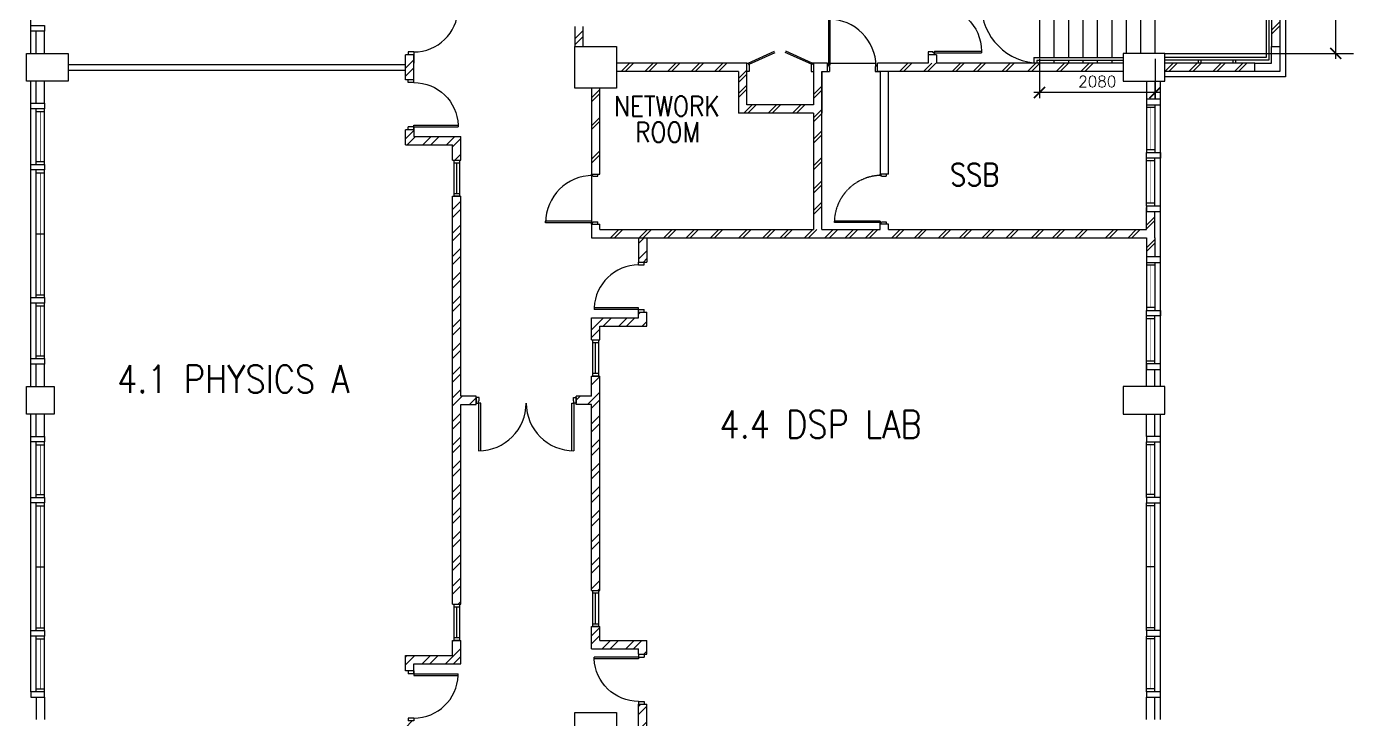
# Model space of a CAD drawing. Extents: x 2284769 to 2400769, y -845223 to -764674.
# Drawn here: x 2284769 to 2308669, y -826174 to -813691 of the extents above; entities that cross this region are included whole.
import ezdxf
from ezdxf.enums import TextEntityAlignment as Align

# ---------------------------------------------------------------- set-up
doc = ezdxf.new("R2010")
doc.units = 0
doc.header["$LTSCALE"] = 10
doc.header["$MEASUREMENT"] = 0
doc.linetypes.add('DASHEDX2', pattern=[1.5, 1, -0.5])
doc.linetypes.add('HIDDEN', pattern=[0.375, 0.25, -0.125])
doc.layers.get('0').update_dxf_attribs({"linetype": 'CONTINUOUS'})
doc.layers.get('DEFPOINTS').update_dxf_attribs({"linetype": 'CONTINUOUS'})
for name, color, linetype in [('COL', 3, 'CONTINUOUS'), ('demolish-work', 8, 'DASHEDX2'), ('DOOR', 5, 'CONTINUOUS'), ('DR', 7, 'CONTINUOUS'), ('H', 1, 'CONTINUOUS'), ('hatch', 7, 'CONTINUOUS'), ('LINE', 7, 'CONTINUOUS'), ('partition', 7, 'CONTINUOUS'), ('rail', 1, 'CONTINUOUS'), ('stair', 7, 'CONTINUOUS'), ('T50', 4, 'CONTINUOUS'), ('WALL', 2, 'CONTINUOUS'), ('WIN', 5, 'CONTINUOUS')]:
    doc.layers.add(name, color=color, linetype=linetype)
doc.styles.add('ROMANS', font='romans')
doc.styles.get("Standard").update_dxf_attribs({"font": 'ROMANS.SHX'})
doc.dimstyles.new('STANDARD$0', dxfattribs={"dimscale": 0, "dimtxt": 8, "dimasz": 6, "dimexe": 1, "dimexo": 1, "dimgap": 3, "dimtad": 1, "dimdec": 0, "dimlfac": -1, "dimrnd": 1, "dimzin": 0, "dimdsep": 46, "dimtxsty": 'Standard', "dimcen": 0, "dimclrd": 5, "dimclre": 250, "dimadec": 0, "dimazin": 0, "dimtfac": 1, "dimtdec": 4, "dimtofl": 0, "dimtmove": 0, "dimatfit": 3, "dimfxl": 1, "dimtolj": 1, "dimtzin": 0, "dimarcsym": 0})

# ---------------------------------------------------------------- blocks, each defined once
blk = doc.blocks.new('FG')
at = {"layer": 'LINE', "linetype": 'Continuous'}
for points in [[(0, 0), (50, 0), (50, 100), (0, 100)], [(600, 0), (650, 0), (650, 100), (600, 100)]]:
    blk.add_lwpolyline(points, close=True, dxfattribs=at)
at = {"layer": 'LINE', "color": 5, "linetype": 'Continuous'}
for points in [[(600, 100), (50, 100)], [(50, 0), (600, 0)]]:
    blk.add_lwpolyline(points, dxfattribs=at)
at = {"layer": 'LINE', "color": 1, "linetype": 'Continuous'}
blk.add_lwpolyline([(50, 50), (600, 50)], dxfattribs=at)
blk = doc.blocks.new('_ARCHTICK')
at = {"color": 0, "linetype": 'ByBlock', "const_width": 0.15}
blk.add_lwpolyline([(-0.5, -0.5), (0.5, 0.5)], dxfattribs=at)
blk = doc.blocks.new('*D31')
at = {"layer": 'DEFPOINTS', "color": 0, "transparency": 16777216}
for p in [(2789953, -822492), (2792033, -822492), (2789953, -823199)]:
    blk.add_point(p, dxfattribs=at)
at = {"layer": 'stair', "color": 7, "lineweight": -2, "transparency": 16777216}
for p, q in [((2789953, -822592), (2789953, -823299)), ((2792033, -822592), (2792033, -823299)), ((2792133, -823199), (2789853, -823199))]:
    blk.add_line(p, q, dxfattribs=at)
at = {"layer": 'stair', "color": 7, "lineweight": -2, "transparency": 16777216, "xscale": 200, "yscale": 200, "zscale": 200, "rotation": 180}
blk.add_blockref('_ARCHTICK', (2789953, -823199), dxfattribs=at)
at = {"layer": 'stair', "color": 7, "lineweight": -2, "transparency": 16777216, "xscale": 200, "yscale": 200, "zscale": 200}
blk.add_blockref('_ARCHTICK', (2792033, -823199), dxfattribs=at)
at = {"layer": 'stair', "color": 7, "transparency": 16777216, "insert": (2790993, -822999), "char_height": 200, "attachment_point": 5, "style": 'ROMANS'}
blk.add_mtext('\\A1;2080', dxfattribs=at)
blk = doc.blocks.new('*D26')
at = {"color": 7, "lineweight": -2, "transparency": 16777216}
for p, q in [((2795290, -816892), (2795290, -819017)), ((2794799, -816992), (2795390, -816992)), ((2794799, -818917), (2795390, -818917))]:
    blk.add_line(p, q, dxfattribs=at)
at = {"layer": 'DEFPOINTS', "color": 0, "transparency": 16777216}
for p in [(2794699, -816992), (2794699, -818917), (2795290, -818917)]:
    blk.add_point(p, dxfattribs=at)
at = {"color": 7, "lineweight": -2, "transparency": 16777216, "xscale": 200, "yscale": 200, "zscale": 200}
for p, rotation in [((2795290, -816992), 90), ((2795290, -818917), 270)]:
    blk.add_blockref('_ARCHTICK', p, dxfattribs=dict(at, rotation=rotation))
at = {"color": 7, "transparency": 16777216, "insert": (2795090, -817954), "char_height": 200, "attachment_point": 5, "rotation": 90, "style": 'ROMANS'}
blk.add_mtext('\\A1;1925', dxfattribs=at)
blk = doc.blocks.new('*D27')
at = {"color": 7, "lineweight": -2, "transparency": 16777216}
for p, q in [((2792208, -815772), (2792208, -815364)), ((2794133, -815772), (2794133, -815364)), ((2794233, -815464), (2792108, -815464))]:
    blk.add_line(p, q, dxfattribs=at)
at = {"layer": 'DEFPOINTS', "color": 0, "transparency": 16777216}
for p in [(2792208, -815464), (2792208, -815872), (2794133, -815872)]:
    blk.add_point(p, dxfattribs=at)
at = {"color": 7, "lineweight": -2, "transparency": 16777216, "xscale": 200, "yscale": 200, "zscale": 200, "rotation": 180}
blk.add_blockref('_ARCHTICK', (2792208, -815464), dxfattribs=at)
at = {"color": 7, "lineweight": -2, "transparency": 16777216, "xscale": 200, "yscale": 200, "zscale": 200}
blk.add_blockref('_ARCHTICK', (2794133, -815464), dxfattribs=at)
at = {"color": 7, "transparency": 16777216, "insert": (2793170, -815264), "char_height": 200, "attachment_point": 5, "style": 'ROMANS'}
blk.add_mtext('\\A1;1925', dxfattribs=at)
blk = doc.blocks.new('*D28')
at = {"color": 7, "lineweight": -2, "transparency": 16777216}
for p, q in [((2795290, -822592), (2795290, -820467)), ((2794799, -820567), (2795390, -820567)), ((2794799, -822492), (2795390, -822492))]:
    blk.add_line(p, q, dxfattribs=at)
at = {"layer": 'DEFPOINTS', "color": 0, "transparency": 16777216}
for p in [(2794699, -820567), (2795290, -820567), (2794699, -822492)]:
    blk.add_point(p, dxfattribs=at)
at = {"color": 7, "lineweight": -2, "transparency": 16777216, "xscale": 200, "yscale": 200, "zscale": 200}
for p, rotation in [((2795290, -820567), 90), ((2795290, -822492), 270)]:
    blk.add_blockref('_ARCHTICK', p, dxfattribs=dict(at, rotation=rotation))
at = {"color": 7, "transparency": 16777216, "insert": (2795090, -821529), "char_height": 200, "attachment_point": 5, "rotation": 90, "style": 'ROMANS'}
blk.add_mtext('\\A1;1925', dxfattribs=at)
blk = doc.blocks.new('*D29')
at = {"color": 7, "lineweight": -2, "transparency": 16777216}
for p, q in [((2794799, -818917), (2795390, -818917)), ((2795290, -820667), (2795290, -818817)), ((2794799, -820567), (2795390, -820567))]:
    blk.add_line(p, q, dxfattribs=at)
at = {"layer": 'DEFPOINTS', "color": 0, "transparency": 16777216}
for p in [(2794699, -818917), (2795290, -818917), (2794699, -820567)]:
    blk.add_point(p, dxfattribs=at)
at = {"color": 7, "lineweight": -2, "transparency": 16777216, "xscale": 200, "yscale": 200, "zscale": 200}
for p, rotation in [((2795290, -818917), 90), ((2795290, -820567), 270)]:
    blk.add_blockref('_ARCHTICK', p, dxfattribs=dict(at, rotation=rotation))
at = {"color": 7, "transparency": 16777216, "insert": (2795090, -819742), "char_height": 200, "attachment_point": 5, "rotation": 90, "style": 'ROMANS'}
blk.add_mtext('\\A1;1650', dxfattribs=at)
blk = doc.blocks.new('*D30')
at = {"color": 7, "lineweight": -2, "transparency": 16777216}
for p, q in [((2794506, -818962), (2794863, -818962)), ((2794763, -818862), (2794763, -820622)), ((2794506, -820522), (2794863, -820522))]:
    blk.add_line(p, q, dxfattribs=at)
at = {"layer": 'DEFPOINTS', "color": 0, "transparency": 16777216}
for p in [(2794406, -818962), (2794406, -820522), (2794763, -820522)]:
    blk.add_point(p, dxfattribs=at)
at = {"color": 7, "lineweight": -2, "transparency": 16777216, "xscale": 200, "yscale": 200, "zscale": 200}
for p, rotation in [((2794763, -818962), 90), ((2794763, -820522), 270)]:
    blk.add_blockref('_ARCHTICK', p, dxfattribs=dict(at, rotation=rotation))
at = {"color": 7, "transparency": 16777216, "insert": (2794563, -819742), "char_height": 200, "attachment_point": 5, "rotation": 90, "style": 'ROMANS'}
blk.add_mtext('\\A1;1560', dxfattribs=at)
blk = doc.blocks.new('*D32')
at = {"layer": 'DEFPOINTS', "color": 0, "transparency": 16777216}
for p in [(2790213, -818917), (2792033, -818917), (2792033, -819312)]:
    blk.add_point(p, dxfattribs=at)
at = {"layer": 'stair', "color": 7, "lineweight": -2, "transparency": 16777216}
for p, q in [((2790213, -819017), (2790213, -819412)), ((2792033, -819017), (2792033, -819412)), ((2790113, -819312), (2792133, -819312))]:
    blk.add_line(p, q, dxfattribs=at)
at = {"layer": 'stair', "color": 7, "lineweight": -2, "transparency": 16777216, "xscale": 200, "yscale": 200, "zscale": 200, "rotation": 180}
blk.add_blockref('_ARCHTICK', (2790213, -819312), dxfattribs=at)
at = {"layer": 'stair', "color": 7, "lineweight": -2, "transparency": 16777216, "xscale": 200, "yscale": 200, "zscale": 200}
blk.add_blockref('_ARCHTICK', (2792033, -819312), dxfattribs=at)
at = {"layer": 'stair', "color": 7, "transparency": 16777216, "insert": (2791123, -819112), "char_height": 200, "attachment_point": 5, "style": 'ROMANS'}
blk.add_mtext('\\A1;1820', dxfattribs=at)
blk = doc.blocks.new('D1200')
at = {"layer": 'DR', "color": 7}
for p, q in [((37, 115), (37, 965)), ((62, 115), (62, 965)), ((1138, 115), (1138, 364)), ((1163, 115), (1163, 365)), ((0, 115), (37, 115)), ((37, 115), (37, 90)), ((62, 115), (37, 115)), ((37, 90), (50, 90)), ((50, 90), (50, 0)), ((1138, 115), (1163, 115)), ((1150, 90), (1150, 0)), ((1150, 90), (1163, 90)), ((1163, 115), (1163, 90)), ((1163, 115), (1200, 115))]:
    blk.add_line(p, q, dxfattribs=at)
blk.add_arc((1163, 90), 275, 90, 180, dxfattribs=at)
at = {"layer": 'WIN', "color": 7}
for p, q in [((62, 965), (37, 965)), ((62, 965), (62, 965)), ((50, 0), (0, 0)), ((1150, 0), (1200, 0))]:
    blk.add_line(p, q, dxfattribs=at)
blk.add_arc((50, 125), 840, 359.3227, 89.147, dxfattribs=at)
blk = doc.blocks.new('DR900')
at = {"layer": 'DR', "color": 7}
for p, q in [((25, 940), (50, 940)), ((25, 115), (25, 940)), ((50, 115), (50, 940)), ((0, 115), (25, 115)), ((0, 0), (38, 0)), ((50, 115), (25, 115)), ((25, 115), (25, 90)), ((25, 90), (38, 90)), ((38, 90), (38, 0)), ((862, 90), (875, 90)), ((862, 90), (862, 0)), ((862, 0), (900, 0)), ((875, 115), (900, 115)), ((875, 115), (875, 90))]:
    blk.add_line(p, q, dxfattribs=at)
blk.add_arc((25, 90), 850, 0, 90, dxfattribs=at)
blk = doc.blocks.new('D900')
at = {"layer": 'DOOR', "color": 7}
for p, q in [((50, 100), (50, 899)), ((80, 899), (50, 899)), ((80, 100), (80, 899)), ((0, 100), (0, 0)), ((0, 100), (50, 100)), ((0, 0), (50, 0)), ((50, 100), (50, 0)), ((50, 100), (80, 100)), ((850, 100), (850, 0)), ((850, 100), (900, 100)), ((850, 0), (900, 0)), ((900, 100), (900, 0))]:
    blk.add_line(p, q, dxfattribs=at)
blk.add_arc((50, 100), 800, 0, 87.8509, dxfattribs=at)
blk = doc.blocks.new('D1800-A')
at = {"layer": 'DR'}
for p, q in [((0, 0), (100, 0)), ((0, -50), (0, 0)), ((100, 0), (100, -40)), ((60, -50), (0, -50)), ((100, -40), (60, -40)), ((60, -40), (60, -50)), ((100, -40), (960, -40)), ((100, -80), (100, -40)), ((959, -80), (100, -80)), ((60, -1750), (0, -1750)), ((0, -1750), (0, -1800)), ((0, -1800), (100, -1800)), ((60, -1760), (60, -1750)), ((100, -1760), (60, -1760)), ((959, -1720), (100, -1720)), ((100, -1720), (100, -1760)), ((100, -1760), (960, -1760)), ((100, -1800), (100, -1760))]:
    blk.add_line(p, q, dxfattribs=at)
for centre, start, end in [((100, -40), 270.0001, 0), ((100, -1760), 0, 90)]:
    blk.add_arc(centre, 860, start, end, dxfattribs=at)
blk = doc.blocks.new('AMSTR1-E')
for p, q in [((1212.5, -1050), (1212.5, -2480)), ((1212.5, -3000), (1212.5, -4950))]:
    blk.add_line(p, q)
at = {"layer": 'COL'}
for points in [[(250, 250), (-500, 250), (-500, -250), (250, -250)], [(2325, -375), (2325, 75), (1875, 75), (1875, -75), (2175, -75), (2175, -375)], [(2325, -5625), (2325, -6075), (1875, -6075), (1875, -5925), (2175, -5925), (2175, -5625)], [(250, -5750), (-500, -5750), (-500, -6250), (250, -6250)]]:
    blk.add_lwpolyline(points, close=True, dxfattribs=at)
at = {"layer": 'H'}
for p, q in [((2175, -800), (2325, -650)), ((2175, -870.7), (2325, -720.7)), ((2175, -1113.4), (2325, -963.4)), ((2175, -1184.2), (2325, -1034.2)), ((2175, -1735), (2325, -1585)), ((2175, -1805.7), (2325, -1655.7)), ((2175, -2095.8), (2325, -1945.8)), ((2175, -2166.6), (2325, -2016.6)), ((2175, -2897.8), (2325, -2747.8)), ((2175, -2968.6), (2325, -2818.6)), ((2175, -3258.7), (2325, -3108.7)), ((2175, -3329.4), (2325, -3179.4)), ((2175, -3963.8), (2325, -3813.8)), ((2175, -4034.5), (2325, -3884.5)), ((2175, -4324.7), (2325, -4174.7)), ((2175, -4395.4), (2325, -4245.4)), ((2175, -4970.4), (2325, -4820.4)), ((2175, -5041.1), (2325, -4891.1)), ((2175, -5331.3), (2325, -5181.3)), ((2175, -5402), (2325, -5252))]:
    blk.add_line(p, q, dxfattribs=at)
at = {"layer": 'hatch', "color": 1}
for p, q in [((251.1, -75), (401.1, 75)), ((322.8, -75), (472.8, 75)), ((685.1, -75), (835.1, 75)), ((756.8, -75), (906.8, 75)), ((1118.1, -75), (1268.1, 75)), ((1189.7, -75), (1339.7, 75)), ((1509.5, -75), (1659.5, 75)), ((1581.2, -75), (1731.2, 75)), ((251.1, -6075), (401.1, -5925)), ((322.8, -6075), (472.8, -5925)), ((685.1, -6075), (835.1, -5925)), ((756.8, -6075), (906.8, -5925)), ((1118.1, -6075), (1268.1, -5925)), ((1189.7, -6075), (1339.7, -5925)), ((1509.5, -6075), (1659.5, -5925)), ((1581.2, -6075), (1731.2, -5925))]:
    blk.add_line(p, q, dxfattribs=at)
at = {"layer": 'rail', "color": 203}
for p, q in [((-1845, -75), (-1845, -175)), ((-1845, -175), (-500, -175)), ((-1795, -75), (-1795, -125)), ((-1795, -125), (-500, -125)), ((-1298, -125), (-1298, -75)), ((-1248, -125), (-1248, -75)), ((-673, -125), (-673, -75)), ((-623, -125), (-623, -75)), ((2125, -125), (250, -125)), ((2075, -175), (250, -175)), ((850, -125), (850, -75)), ((900, -125), (900, -75)), ((1475, -125), (1475, -75)), ((1525, -125), (1525, -75)), ((2075, -175), (2075, -2122.5)), ((2125, -125), (2125, -2094.3)), ((350, -2075), (-1845, -2075)), ((-1845, -2075), (-1845, -2275)), ((300, -2125), (-1795, -2125)), ((-1795, -2125), (-1795, -2225)), ((300, -2125), (300, -3140.1)), ((350, -2075), (350, -3111.2)), ((-1845, -2275), (-1325, -2275)), ((-1795, -2225), (-1275, -2225)), ((-1325, -2275), (-1325, -3725)), ((-1275, -2225), (-1275, -3775)), ((2075, -2283.7), (2075, -5825)), ((2125, -2255.6), (2125, -5875)), ((300, -3875), (300, -3309.9)), ((350, -3925), (350, -3280.6)), ((-2105, -3725), (-2105, -3925)), ((-2105, -3725), (-1325, -3725)), ((-2055, -3775), (-2055, -3875)), ((-2055, -3775), (-1275, -3775)), ((350, -3925), (-2105, -3925)), ((300, -3875), (-2055, -3875)), ((-2105, -5825), (-500, -5825)), ((-2105, -5825), (-2105, -5925)), ((-2055, -5875), (-500, -5875)), ((-2055, -5875), (-2055, -5925)), ((2075, -5825), (250, -5825)), ((2125, -5875), (250, -5875)), ((850, -5875), (850, -5925)), ((900, -5875), (900, -5925)), ((1475, -5875), (1475, -5925)), ((1525, -5875), (1525, -5925))]:
    blk.add_line(p, q, dxfattribs=at)
at = {"layer": 'stair', "color": 5, "linetype": 'HIDDEN'}
for p, q in [((2175, 1487.5), (2175, -375)), ((250, -250), (3649.8, -250)), ((-1225, -3825), (250, -2175)), ((-1225, -2175), (250, -3825)), ((1901.6, -2220), (3067.5, -2220)), ((2325, -2175), (3649.8, -2175)), ((1901.6, -3780), (3067.5, -3780)), ((2325, -3825), (3649.8, -3825)), ((250, -5750), (3649.8, -5750))]:
    blk.add_line(p, q, dxfattribs=at)
at = {"layer": 'stair'}
for p, q in [((-1745, -75), (-1745, -125)), ((-1745, -175), (-1745, -2075)), ((-1485, -75), (-1485, -125)), ((-1485, -175), (-1485, -2075)), ((-1225, -125), (-1225, -75)), ((-1225, -2075), (-1225, -175)), ((-965, -125), (-965, -75)), ((-965, -2075), (-965, -175)), ((-705, -125), (-705, -75)), ((-705, -2075), (-705, -175)), ((-445, -2075), (-445, -250)), ((-185, -2075), (-185, -250)), ((75, -2075), (75, -250)), ((-1745, -1049.6), (1212.5, -1049.6)), ((-445, -1050), (1212.5, -1050)), ((-1745, -2125), (-1745, -2175)), ((-1485, -2125), (-1485, -2175)), ((-1225, -2175), (-1225, -2125)), ((-965, -2175), (-965, -2125)), ((-705, -2175), (-705, -2125)), ((-445, -2175), (-445, -2125)), ((-185, -2175), (-185, -2125)), ((75, -2175), (75, -2125)), ((-1745, -2175), (250, -2175)), ((250, -2175), (-1225, -2175)), ((-1225, -2175), (-1225, -3825)), ((300, -2220), (248.9, -2220)), ((250, -3825), (250, -2175)), ((1901.6, -2220), (350, -2220)), ((300, -2480), (248.9, -2480)), ((1439.3, -2480), (350, -2480)), ((2075, -2480), (1725.7, -2480)), ((2173.9, -2480), (2125, -2480)), ((300, -2740), (248.9, -2740)), ((992.5, -2740), (350, -2740)), ((2075, -2740), (1389.7, -2740)), ((2173.9, -2740), (2125, -2740)), ((300, -3000), (248.9, -3000)), ((542.5, -3000), (350, -3000)), ((2075, -3000), (828.1, -3000)), ((2173.9, -3000), (2125, -3000)), ((2075, -3260), (385.1, -3260)), ((2173.9, -3260), (2125, -3260)), ((300, -3520), (248.9, -3520)), ((2075, -3520), (350, -3520)), ((2173.9, -3520), (2125, -3520)), ((300, -3780), (248.9, -3780)), ((2173.9, -3780), (350, -3780)), ((75, -3825), (-2005, -3825)), ((-2005, -3825), (-2005, -3875)), ((-2005, -3925), (-2005, -5825)), ((-1745, -3825), (-1745, -3875)), ((-1745, -3925), (-1745, -5825)), ((-1485, -3825), (-1485, -3875)), ((250, -3825), (-1485, -3825)), ((-1485, -3925), (-1485, -5825)), ((-1225, -3825), (-1225, -3875)), ((-1225, -3925), (-1225, -5825)), ((-965, -3825), (-965, -3875)), ((-965, -3925), (-965, -5825)), ((-705, -3825), (-705, -3875)), ((-705, -3925), (-705, -5825)), ((-445, -3825), (-445, -3875)), ((-445, -3925), (-445, -5750)), ((-185, -3825), (-185, -3875)), ((-185, -3925), (-185, -5750)), ((75, -3825), (75, -3875)), ((75, -3925), (75, -5750)), ((-2005, -4950), (1212.5, -4950)), ((-2005, -5875), (-2005, -5925)), ((-1745, -5875), (-1745, -5925)), ((-1485, -5875), (-1485, -5925)), ((-1225, -5875), (-1225, -5925)), ((-1225, -5875), (-1225, -5925)), ((-965, -5875), (-965, -5925)), ((-965, -5875), (-965, -5925)), ((-705, -5875), (-705, -5925)), ((-705, -5875), (-705, -5925))]:
    blk.add_line(p, q, dxfattribs=at)
at = {"layer": 'stair', "linetype": 'HIDDEN'}
blk.add_line((-485, -3825), (-1045, -3825), dxfattribs=at)
at = {"layer": 'stair'}
for points in [[(2175, -2066.2), (1272.4, -2573.9), (1315, -2645.3), (1012.2, -2645.3), (1049.2, -2707.3), (250, -3169)], [(2175, -2227.5), (1357.9, -2686.7), (1394.9, -2748.7), (1092, -2748.7)], [(1092, -2748.7), (1134.7, -2820.1), (250, -3339.3)]]:
    blk.add_lwpolyline(points, dxfattribs=at)
at = {"layer": 'stair', "color": 4, "linetype": 'Continuous'}
for points in [[(875.4, -2345.2), (1212.5, -2480), (1549.6, -2345.2)], [(875.4, -3134.8), (1212.5, -3000), (1549.6, -3134.8)]]:
    blk.add_lwpolyline(points, dxfattribs=at)
at = {"layer": 'stair', "color": 2, "linetype": 'Continuous'}
for centre in [(-1745, -1049.6), (-2005, -4950)]:
    blk.add_circle(centre, 62.5, dxfattribs=at)
at = {"layer": 'WALL', "color": 253}
for p, q in [((250, 175), (2425, 175)), ((2425, 175), (2425, -6175)), ((2425, -6175), (250, -6175))]:
    blk.add_line(p, q, dxfattribs=at)
at = {"layer": 'WALL'}
for p, q in [((250, 75), (1875, 75)), ((250, -75), (1875, -75)), ((2175, -375), (2175, -1225)), ((2325, -375), (2325, -1225)), ((2325, -1225), (2175, -1225)), ((2175, -1475), (2325, -1475)), ((2175, -1475), (2175, -2325)), ((2325, -1475), (2325, -2325)), ((2325, -2325), (2175, -2325)), ((2175, -2575), (2175, -3425)), ((2175, -2575), (2325, -2575)), ((2325, -2575), (2325, -3425)), ((2175, -3425), (2325, -3425)), ((2175, -3675), (2175, -4525)), ((2175, -3675), (2325, -3675)), ((2325, -3675), (2325, -4525)), ((2175, -4525), (2325, -4525)), ((2175, -4775), (2175, -5625)), ((2175, -4775), (2325, -4775)), ((2325, -4775), (2325, -5625)), ((1875, -5925), (250, -5925)), ((1875, -6075), (250, -6075))]:
    blk.add_line(p, q, dxfattribs=at)
at = {"layer": 'WIN'}
for p, q in [((2175, -1475), (2175, -1225)), ((2325, -1475), (2325, -1225)), ((2175, -2575), (2175, -2325)), ((2325, -2575), (2325, -2325)), ((2175, -3425), (2175, -3675)), ((2325, -3425), (2325, -3675)), ((2175, -4525), (2175, -4775)), ((2325, -4525), (2325, -4775))]:
    blk.add_line(p, q, dxfattribs=at)
at = {"layer": 'WIN', "const_width": 10, "flags": 128}
for points in [[(2250, -1225), (2250, -1475)], [(2250, -2325), (2250, -2575)], [(2250, -3675), (2250, -3425)], [(2250, -4775), (2250, -4525)]]:
    blk.add_lwpolyline(points, dxfattribs=at)
at = {"color": 2, "style": 'ROMANS', "width": 0.85}
for s, p in [('STAIR', (-1112, -3014.8)), ('2', (-657.5, -3406))]:
    blk.add_text(s, height=300, dxfattribs=at).set_placement(p)
at = {"layer": 'stair', "color": 7, "linetype": 'Continuous', "style": 'ROMANS', "width": 0.7}
for s, p in [('24', (-1981.7, -2039.9)), ('23', (-1721.7, -2039.9)), ('22', (-1461.7, -2039.9)), ('21', (-1201.7, -2039.9)), ('20', (-941.7, -2039.9)), ('19', (-665.7, -2039.9)), ('18', (-404.7, -2039.9)), ('17', (-138.7, -2039.9)), ('16', (408, -2163.2)), ('15', (408, -2423.2)), ('14', (408, -2683.2)), ('13', (408, -2925.2)), ('12', (409.1, -3214.9)), ('11', (414.4, -3484.9)), ('10', (414.4, -3749.9)), ('1', (-1969.6, -4150)), ('2', (-1712, -4139.5)), ('3', (-1462.5, -4139.5)), ('4', (-1208.9, -4144.7)), ('5', (-942.5, -4144.7)), ('6', (-676.1, -4144.7)), ('7', (-422.5, -4150)), ('8', (-138.3, -4150)), ('9', (121.7, -4150))]:
    blk.add_text(s, height=150, dxfattribs=at).set_placement(p)
at = {"color": 1}
dim = blk.add_linear_dim(base=(250, 1278), p1=(2175, 869.7), p2=(250, 869.7), dimstyle='STANDARD$0', override={"dimscale": 100, "dimtxt": 2, "dimasz": 2, "dimgap": 1, "dimtxsty": 'ROMANS', "dimblk": 'ARCHTICK', "dimdle": 1, "dimclrd": 7, "dimclre": 7, "dimclrt": 7, "dimtdec": 0, "dimtmove": 2}, dxfattribs=at)
dim.commit()
dim.dimension.update_dxf_attribs({"geometry": '*D27', "text_midpoint": (1212.5, 1478), "insert": (-2791957.6, 816741.8)})
for base, p1, p2, angle, picture, middle in [((3332.6, -2175), (2741.5, -250), (2741.5, -2175), 90, '*D26', (3132.6, -1212.5)), ((3332.6, -2175), (2741.5, -3825), (2741.5, -2175), 270, '*D29', (3132.6, -3000)), ((3332.6, -3825), (2741.5, -5750), (2741.5, -3825), 270, '*D28', (3132.6, -4787.5))]:
    dim = blk.add_linear_dim(base=base, p1=p1, p2=p2, angle=angle, dimstyle='STANDARD$0', override={"dimscale": 100, "dimtxt": 2, "dimasz": 2, "dimgap": 1, "dimtxsty": 'ROMANS', "dimblk": 'ARCHTICK', "dimdle": 1, "dimclrd": 7, "dimclre": 7, "dimclrt": 7, "dimtdec": 0, "dimtmove": 2}, dxfattribs=at)
    dim.commit()
    dim.dimension.update_dxf_attribs({"geometry": picture, "text_midpoint": middle, "insert": (-2791957.6, 816741.8)})
dim = blk.add_aligned_dim(p1=(2448.5, -2220), p2=(2448.5, -3780), distance=357, dimstyle='STANDARD$0', override={"dimscale": 100, "dimtxt": 2, "dimasz": 2, "dimgap": 1, "dimtxsty": 'ROMANS', "dimblk": 'ARCHTICK', "dimdle": 1, "dimclrd": 7, "dimclre": 7, "dimclrt": 7, "dimtdec": 0, "dimtmove": 2}, dxfattribs=at)
dim.commit()
dim.dimension.update_dxf_attribs({"geometry": '*D30', "text_midpoint": (2605.5, -3000), "insert": (-2791957.6, 816741.8)})
at = {"layer": 'stair'}
dim = blk.add_linear_dim(base=(75, -2570), p1=(-1745, -2175), p2=(75, -2175), dimstyle='STANDARD$0', override={"dimscale": 100, "dimtxt": 2, "dimasz": 2, "dimgap": 1, "dimtxsty": 'ROMANS', "dimblk": 'ARCHTICK', "dimdle": 1, "dimclrd": 7, "dimclre": 7, "dimclrt": 7, "dimtdec": 0, "dimtmove": 2}, dxfattribs=at)
dim.commit()
dim.dimension.update_dxf_attribs({"geometry": '*D32', "text_midpoint": (-835, -2370), "insert": (-2791957.6, 816741.8)})
at = {"layer": 'stair', "color": 1}
dim = blk.add_linear_dim(base=(-2005, -6457.1), p1=(75, -5750), p2=(-2005, -5750), dimstyle='STANDARD$0', override={"dimscale": 100, "dimtxt": 2, "dimasz": 2, "dimgap": 1, "dimtxsty": 'ROMANS', "dimblk": 'ARCHTICK', "dimdle": 1, "dimclrd": 7, "dimclre": 7, "dimclrt": 7, "dimtdec": 0, "dimtmove": 2}, dxfattribs=at)
dim.commit()
dim.dimension.update_dxf_attribs({"geometry": '*D31', "text_midpoint": (-965, -6257.1), "insert": (-2791957.6, 816741.8)})

msp = doc.modelspace()

# ---------------------------------------------------------------- hatches: boundary and pattern name
at = {"layer": 'H'}
h = msp.add_hatch(dxfattribs=at)
h.set_pattern_fill('ANSI32', color=0, scale=800, style=0)
h.paths.add_polyline_path([(2292594.4, -806749.1), (2292444.4, -806749.1), (2292444.4, -812099.1), (2292594.4, -812099.1)])
h.paths.add_polyline_path([(2292594.4, -812749.1), (2292444.4, -812749.1), (2292444.4, -813024.1), (2291594.4, -813024.1), (2291594.4, -813299.1), (2291744.4, -813299.1), (2291744.4, -813174.1), (2292594.4, -813174.1)])
h.paths.add_polyline_path([(2291744.4, -814199.1), (2291644.4, -814199.1), (2291594.4, -814199.1), (2291594.4, -814649.1), (2291744.4, -814649.1)])
h.paths.add_polyline_path([(2292594.4, -815674.1), (2291744.4, -815674.1), (2291744.4, -815549.1), (2291594.4, -815549.1), (2291594.4, -815824.1), (2292444.4, -815824.1), (2292444.4, -816099.1), (2292594.4, -816099.1)])
h = msp.add_hatch(dxfattribs=at)
h.set_pattern_fill('ANSI32', color=0, scale=800, style=0)
h.paths.add_polyline_path([(2295944.4, -817499.1), (2295794.4, -817499.1), (2295794.4, -817936.6), (2295944.4, -817936.6)])
h.paths.add_polyline_path([(2295944.4, -818838.5), (2295794.4, -818838.5), (2295794.4, -818936.6), (2294944.4, -818936.6), (2294944.4, -819336.6), (2295094.4, -819336.6), (2295094.4, -819086.6), (2295944.4, -819086.6)])
h.paths.add_polyline_path([(2295094.4, -819986.6), (2294944.4, -819986.6), (2294944.4, -820349.1), (2294669.4, -820349.1), (2294669.4, -820499.1), (2294944.4, -820499.1), (2294944.4, -823849.1), (2295094.4, -823849.1)])
h.paths.add_polyline_path([(2292869.4, -820349.1), (2292594.4, -820349.1), (2292594.4, -816749.1), (2292444.4, -816749.1), (2292444.4, -824099.1), (2292594.4, -824099.1), (2292594.4, -820499.1), (2292869.4, -820499.1)])
h = msp.add_hatch(dxfattribs=at)
h.set_pattern_fill('ANSI32', color=0, scale=800, style=0)
h.paths.add_polyline_path([(2292594.4, -824749.1), (2292444.4, -824749.1), (2292444.4, -825024.1), (2291594.4, -825024.1), (2291594.4, -825299.1), (2291744.4, -825299.1), (2291744.4, -825174.1), (2292594.4, -825174.1)])
h.paths.add_polyline_path([(2291744.4, -826199.1), (2291644.4, -826199.1), (2291594.4, -826199.1), (2291594.4, -826649.1), (2291744.4, -826649.1)])
h.paths.add_polyline_path([(2292594.4, -827674.1), (2291744.4, -827674.1), (2291744.4, -827549.1), (2291594.4, -827549.1), (2291594.4, -827824.1), (2292444.4, -827824.1), (2292444.4, -828099.1), (2292594.4, -828099.1)])
h.paths.add_polyline_path([(2292594.4, -828749.1), (2292444.4, -828749.1), (2292444.4, -833649.1), (2292594.4, -833649.1)])
h.paths.add_polyline_path([(2295944.4, -828749.1), (2295794.4, -828749.1), (2295794.4, -828849.1), (2294944.4, -828849.1), (2294944.4, -829249.1), (2295094.4, -829249.1), (2295094.4, -828999.1), (2295944.4, -828999.1)])
h.paths.add_polyline_path([(2295094.4, -829899.1), (2294944.4, -829899.1), (2294944.4, -834499.1), (2295094.4, -834499.1)])
h.paths.add_polyline_path([(2295944.4, -825899.1), (2295794.4, -825899.1), (2295794.4, -826949.1), (2295894.4, -826949.1), (2295944.4, -826949.1)])
h.paths.add_polyline_path([(2295944.4, -824749.1), (2295094.4, -824749.1), (2295094.4, -824499.1), (2294944.4, -824499.1), (2294944.4, -824899.1), (2295794.4, -824899.1), (2295794.4, -824999.1), (2295944.4, -824999.1)])

# ---------------------------------------------------------------- linework, layer by layer
at = {"color": 0}
for p, q in [((2284844.4, -814174.1), (2284844.4, -808674.1)), ((2284844.4, -820174.1), (2284844.4, -814674.1)), ((2305194.4, -820174.1), (2305194.4, -814674.1)), ((2305194.4, -820174.1), (2305194.4, -814674.1)), ((2284844.4, -825674.1), (2284844.4, -820674.1)), ((2305194.4, -826174.1), (2305194.4, -820674.1))]:
    msp.add_line(p, q, dxfattribs=at)
at = {"layer": 'COL', "color": 0}
for points in [[(2285519.4, -814674.1), (2284769.4, -814674.1), (2284769.4, -814174.1), (2285519.4, -814174.1)], [(2295394.4, -814049.1), (2295394.4, -814799.1), (2294644.4, -814799.1), (2294644.4, -814049.1)], [(2284769.4, -820174.1), (2285269.4, -820174.1), (2285269.4, -820674.1), (2284769.4, -820674.1)], [(2305269.4, -820174.1), (2304519.4, -820174.1), (2304519.4, -820674.1), (2305269.4, -820674.1)], [(2295394.4, -826049.1), (2295394.4, -826799.1), (2294644.4, -826799.1), (2294644.4, -826049.1)]]:
    msp.add_lwpolyline(points, close=True, dxfattribs=at)
at = {"layer": 'demolish-work', "color": 0}
for p, q in [((2300144.4, -814499.1), (2300144.4, -816347.9)), ((2300294.4, -816347.9), (2300294.4, -814499.1)), ((2300294.4, -816347.9), (2300144.4, -816347.9)), ((2300144.4, -816373.3), (2300144.4, -816347.9)), ((2300144.4, -816372.9), (2300169.4, -816372.9)), ((2300169.4, -816385.9), (2300169.4, -816372.9)), ((2300169.4, -816385.9), (2300259.4, -816385.9)), ((2300259.4, -816385.9), (2300259.4, -816347.9)), ((2299319.4, -817222.9), (2299319.4, -817197.9)), ((2300144.4, -817197.9), (2299319.4, -817197.9)), ((2300144.4, -817222.9), (2299319.4, -817222.9)), ((2300144.4, -817197.9), (2300144.4, -817222.9)), ((2300144.4, -817222.9), (2300169.4, -817222.9)), ((2300144.4, -817247.9), (2300144.4, -817222.9)), ((2300294.4, -817249.1), (2300144.4, -817249.1)), ((2300144.4, -817349.1), (2300144.4, -817249.1)), ((2300169.4, -817222.9), (2300169.4, -817209.9)), ((2300169.4, -817209.9), (2300259.4, -817209.9)), ((2300259.4, -817247.9), (2300259.4, -817209.9)), ((2300294.4, -817349.1), (2300294.4, -817249.1))]:
    msp.add_line(p, q, dxfattribs=at)
msp.add_arc((2300169.4, -817222.9), 850, 90, 180, dxfattribs=at)
at = {"layer": 'DOOR', "color": 0}
for p, q in [((2297769.4, -814349.1), (2298240.4, -814135.8)), ((2297783.2, -814369.9), (2298255.3, -814155.9)), ((2298905.6, -814369.9), (2298433.5, -814155.9)), ((2298919.4, -814349.1), (2298448.4, -814135.8)), ((2297746.6, -814349.1), (2297771.6, -814349.1)), ((2297784.6, -814499.1), (2297746.6, -814499.1)), ((2297771.6, -814349.1), (2297771.6, -814374.1)), ((2297785.5, -814369.9), (2297771.6, -814349.1)), ((2297771.6, -814374.1), (2297784.6, -814374.1)), ((2297784.6, -814374.1), (2297784.6, -814499.1)), ((2298903.4, -814369.9), (2298917.2, -814349.1)), ((2298917.2, -814374.1), (2298904.2, -814374.1)), ((2298904.2, -814374.1), (2298904.2, -814499.1)), ((2298904.2, -814499.1), (2298942.2, -814499.1)), ((2298917.2, -814349.1), (2298917.2, -814374.1)), ((2298942.2, -814349.1), (2298917.2, -814349.1))]:
    msp.add_line(p, q, dxfattribs=at)
at = {"layer": 'DR', "color": 0}
msp.add_arc((2303016.5, -813299.1), 1050, 90.11399, 269.88601, dxfattribs=at)
at = {"layer": 'H', "color": 0}
for p, q in [((2294944.4, -814974.1), (2295094.4, -814824.1)), ((2294944.4, -815044.8), (2295094.4, -814894.8)), ((2297594.4, -814898.1), (2297744.4, -814748.1)), ((2297594.4, -814968), (2297744.4, -814818)), ((2298944.4, -814913.8), (2299094.4, -814763.8)), ((2298944.4, -814984.5), (2299094.4, -814834.5)), ((2298944.4, -815336), (2299094.4, -815186)), ((2294944.4, -815477.1), (2295094.4, -815327.1)), ((2294944.4, -815547.8), (2295094.4, -815397.8)), ((2298944.4, -815406.7), (2299094.4, -815256.7)), ((2298944.4, -815718.2), (2299094.4, -815568.2)), ((2298944.4, -815788.9), (2299094.4, -815638.9)), ((2294944.4, -816081), (2295094.4, -815931)), ((2294944.4, -816151.7), (2295094.4, -816001.7)), ((2298944.4, -816200.1), (2299094.4, -816050.1)), ((2298944.4, -816270.8), (2299094.4, -816120.8)), ((2298944.4, -816622.4), (2299094.4, -816472.4)), ((2298944.4, -816693.1), (2299094.4, -816543.1)), ((2298944.4, -817004.5), (2299094.4, -816854.5)), ((2298944.4, -817075.2), (2299094.4, -816925.2)), ((2304944.4, -817266.6), (2305094.4, -817116.6)), ((2304944.4, -817337.3), (2305094.4, -817187.3)), ((2304944.4, -817675.3), (2305094.4, -817525.3)), ((2304944.4, -817746), (2305094.4, -817596))]:
    msp.add_line(p, q, dxfattribs=at)
at = {"layer": 'hatch', "color": 0}
for p, q in [((2294644.4, -813913.7), (2294794.4, -813763.7)), ((2294644.4, -814019.8), (2294794.4, -813869.8)), ((2295479.6, -814499.1), (2295629.6, -814349.1)), ((2295551.3, -814499.1), (2295701.3, -814349.1)), ((2295903.9, -814499.1), (2296053.9, -814349.1)), ((2295975.5, -814499.1), (2296125.5, -814349.1)), ((2296315.1, -814499.1), (2296465.1, -814349.1)), ((2296386.7, -814499.1), (2296536.7, -814349.1)), ((2296739.3, -814499.1), (2296889.3, -814349.1)), ((2296811, -814499.1), (2296961, -814349.1)), ((2297159.1, -814499.1), (2297309.1, -814349.1)), ((2297230.8, -814499.1), (2297380.8, -814349.1)), ((2297594.4, -814628.8), (2297744.4, -814478.8)), ((2300493.4, -814499.1), (2300643.4, -814349.1)), ((2300565, -814499.1), (2300715, -814349.1)), ((2300923.3, -814499.1), (2301073.3, -814349.1)), ((2300994.9, -814499.1), (2301144.9, -814349.1)), ((2301438.5, -814499.1), (2301588.5, -814349.1)), ((2301510.1, -814499.1), (2301660.1, -814349.1)), ((2301822.2, -814499.1), (2301972.2, -814349.1)), ((2301893.8, -814499.1), (2302043.8, -814349.1)), ((2302337.4, -814499.1), (2302487.4, -814349.1)), ((2302409, -814499.1), (2302559, -814349.1)), ((2302799.3, -814499.1), (2302949.3, -814349.1)), ((2302870.9, -814499.1), (2303020.9, -814349.1)), ((2303314.5, -814499.1), (2303464.5, -814349.1)), ((2303386.1, -814499.1), (2303536.1, -814349.1)), ((2303758.3, -814499.1), (2303908.3, -814349.1)), ((2303829.9, -814499.1), (2303979.9, -814349.1)), ((2297594.4, -814700.4), (2297744.4, -814550.4)), ((2297839.9, -815099.1), (2297689.9, -815249.1)), ((2297911.6, -815099.1), (2297761.6, -815249.1)), ((2298279.1, -815099.1), (2298129.1, -815249.1)), ((2298350.7, -815099.1), (2298200.7, -815249.1)), ((2298718.1, -815099.1), (2298568.1, -815249.1)), ((2298789.7, -815099.1), (2298639.7, -815249.1)), ((2295287.3, -817499.1), (2295437.3, -817349.1)), ((2295359, -817499.1), (2295509, -817349.1)), ((2295802.5, -817499.1), (2295952.5, -817349.1)), ((2295874.2, -817499.1), (2296024.2, -817349.1)), ((2296246.4, -817499.1), (2296396.4, -817349.1)), ((2296318, -817499.1), (2296468, -817349.1)), ((2296653.1, -817499.1), (2296803.1, -817349.1)), ((2296724.7, -817499.1), (2296874.7, -817349.1)), ((2297086, -817499.1), (2297236, -817349.1)), ((2297157.7, -817499.1), (2297307.7, -817349.1)), ((2297597.4, -817499.1), (2297747.4, -817349.1)), ((2297669, -817499.1), (2297819, -817349.1)), ((2298030.3, -817499.1), (2298180.3, -817349.1)), ((2298101.9, -817499.1), (2298251.9, -817349.1)), ((2298346.2, -817499.1), (2298496.2, -817349.1)), ((2298417.9, -817499.1), (2298567.9, -817349.1)), ((2298779.1, -817499.1), (2298929.1, -817349.1)), ((2298850.8, -817499.1), (2299000.8, -817349.1)), ((2299143, -817503.7), (2299293, -817353.7)), ((2299230.5, -817499.1), (2299380.5, -817349.1)), ((2299506.2, -817503.7), (2299656.2, -817353.7)), ((2299593.7, -817499.1), (2299743.7, -817349.1)), ((2299876.1, -817503.7), (2300026.1, -817353.7)), ((2299947.7, -817503.7), (2300097.7, -817353.7)), ((2300353.3, -817499.1), (2300503.3, -817349.1)), ((2300424.9, -817499.1), (2300574.9, -817349.1)), ((2300760, -817499.1), (2300910, -817349.1)), ((2300831.7, -817499.1), (2300981.7, -817349.1)), ((2301192.9, -817499.1), (2301342.9, -817349.1)), ((2301264.6, -817499.1), (2301414.6, -817349.1)), ((2301574.5, -817499.1), (2301724.5, -817349.1)), ((2301646.2, -817499.1), (2301796.2, -817349.1)), ((2301981.3, -817499.1), (2302131.3, -817349.1)), ((2302052.9, -817499.1), (2302202.9, -817349.1)), ((2302414.2, -817499.1), (2302564.2, -817349.1)), ((2302485.8, -817499.1), (2302635.8, -817349.1)), ((2302868.7, -817499.1), (2303018.7, -817349.1)), ((2302940.3, -817499.1), (2303090.3, -817349.1)), ((2303250.3, -817499.1), (2303400.3, -817349.1)), ((2303321.9, -817499.1), (2303471.9, -817349.1)), ((2303657, -817499.1), (2303807, -817349.1)), ((2303728.7, -817499.1), (2303878.7, -817349.1)), ((2304201.6, -817499.1), (2304351.6, -817349.1)), ((2304273.3, -817499.1), (2304423.3, -817349.1)), ((2304608.4, -817499.1), (2304758.4, -817349.1)), ((2304680, -817499.1), (2304830, -817349.1))]:
    msp.add_line(p, q, dxfattribs=at)
at = {"layer": 'LINE', "color": 0}
for points in [[(2299232.4, -814349.1), (2300056.4, -814349.1)], [(2294944.4, -816374.5), (2294944.4, -817199.1)]]:
    msp.add_lwpolyline(points, dxfattribs=at)
at = {"layer": 'partition', "color": 0}
for p, q in [((2285519.4, -814374.1), (2291594.4, -814374.1)), ((2285519.4, -814474.1), (2291594.4, -814474.1))]:
    msp.add_line(p, q, dxfattribs=at)
at = {"layer": 'WALL', "color": 0}
for p, q in [((2284944.4, -814174.1), (2284944.4, -813774.1)), ((2285094.4, -814174.1), (2285094.4, -813774.1)), ((2294644.4, -813690.6), (2294644.4, -814053.1)), ((2294794.4, -814053.1), (2294794.4, -813690.6)), ((2291594.4, -814649.1), (2291594.4, -814199.1)), ((2291744.4, -814199.1), (2291594.4, -814199.1)), ((2291744.4, -814649.1), (2291744.4, -814199.1)), ((2291744.4, -814199.1), (2291744.4, -814349.1)), ((2301156.9, -814199.1), (2301006.9, -814199.1)), ((2301006.9, -814199.1), (2301006.9, -814349.1)), ((2301156.9, -814199.1), (2301156.9, -814349.1)), ((2297744.4, -814349.1), (2295394.4, -814349.1)), ((2297594.4, -814499.1), (2295394.4, -814499.1)), ((2297594.4, -814499.1), (2297594.4, -815249.1)), ((2297744.4, -815099.1), (2297744.4, -814349.1)), ((2298944.4, -814349.1), (2298944.4, -815099.1)), ((2299194.4, -814349.1), (2298944.4, -814349.1)), ((2299094.4, -817349.1), (2299094.4, -814499.1)), ((2299094.4, -814499.1), (2299194.4, -814499.1)), ((2299094.4, -814499.1), (2299094.4, -815249.1)), ((2299194.4, -814499.1), (2299194.4, -814349.1)), ((2301006.9, -814349.1), (2300095.6, -814349.1)), ((2301006.9, -814349.1), (2300095.6, -814349.1)), ((2300095.6, -814499.1), (2300095.6, -814349.1)), ((2300095.6, -814499.1), (2300144.4, -814499.1)), ((2300144.4, -814499.1), (2300095.6, -814499.1)), ((2300144.4, -814499.1), (2300095.6, -814499.1)), ((2304519.4, -814499.1), (2300144.4, -814499.1)), ((2304519.4, -814499.1), (2300294.4, -814499.1)), ((2304519.4, -814349.1), (2301156.9, -814349.1)), ((2304519.4, -814349.1), (2301156.9, -814349.1)), ((2284944.4, -815074.1), (2284944.4, -814674.1)), ((2285094.4, -815074.1), (2285094.4, -814674.1)), ((2291744.4, -814649.1), (2291594.4, -814649.1)), ((2304944.4, -814674.1), (2304944.4, -815074.1)), ((2305094.4, -814674.1), (2305094.4, -814999.1)), ((2294944.4, -814799.1), (2294944.4, -816349.1)), ((2295094.4, -816349.1), (2295094.4, -814799.1)), ((2298944.4, -815099.1), (2297744.4, -815099.1)), ((2298944.4, -815249.1), (2297594.4, -815249.1)), ((2298944.4, -815249.1), (2298944.4, -817349.1)), ((2291594.4, -815824.1), (2291594.4, -815549.1)), ((2291744.4, -815549.1), (2291594.4, -815549.1)), ((2291744.4, -815499.1), (2291744.4, -815674.1)), ((2291744.4, -815674.1), (2292594.4, -815674.1)), ((2292594.4, -816099.1), (2292594.4, -815674.1)), ((2291594.4, -815824.1), (2292444.4, -815824.1)), ((2292444.4, -816099.1), (2292444.4, -815824.1)), ((2292444.4, -816099.1), (2292594.4, -816099.1)), ((2292444.4, -816749.1), (2292594.4, -816749.1)), ((2292444.4, -824099.1), (2292444.4, -816749.1)), ((2292594.4, -820349.1), (2292594.4, -816749.1)), ((2304944.4, -817349.1), (2304944.4, -816949.1)), ((2305094.4, -817349.1), (2305094.4, -817024.1)), ((2295094.4, -817349.1), (2295094.4, -817249.1)), ((2295094.4, -817349.1), (2298944.4, -817349.1)), ((2299094.4, -817349.1), (2300144.4, -817349.1)), ((2300294.4, -817349.1), (2304944.4, -817349.1)), ((2305094.4, -817499.1), (2305094.4, -817349.1)), ((2294944.4, -817499.1), (2304944.4, -817499.1)), ((2295794.4, -817499.1), (2295794.4, -817936.6)), ((2295944.4, -817499.1), (2295944.4, -817936.6)), ((2304944.4, -817499.1), (2304944.4, -817899.1)), ((2305094.4, -817499.1), (2305094.4, -817841.5)), ((2295794.4, -817936.6), (2295944.4, -817936.6)), ((2294944.4, -818936.6), (2295794.4, -818936.6)), ((2294944.4, -819336.6), (2294944.4, -818936.6)), ((2295794.4, -818936.6), (2295794.4, -818838.5)), ((2295794.4, -818838.5), (2295944.4, -818838.5)), ((2295944.4, -819086.6), (2295944.4, -818838.5)), ((2295094.4, -819336.6), (2295094.4, -819086.6)), ((2295094.4, -819086.6), (2295944.4, -819086.6)), ((2294944.4, -819336.6), (2295094.4, -819336.6)), ((2284944.4, -820174.1), (2284944.4, -819774.1)), ((2285094.4, -820174.1), (2285094.4, -819774.1)), ((2294944.4, -820349.1), (2294944.4, -819986.6)), ((2294944.4, -819986.6), (2295094.4, -819986.6)), ((2295094.4, -823849.1), (2295094.4, -819986.6)), ((2304944.4, -820174.1), (2304944.4, -819774.1)), ((2305094.4, -820174.1), (2305094.4, -819866.5)), ((2292869.4, -820349.1), (2292594.4, -820349.1)), ((2292869.4, -820499.1), (2292869.4, -820349.1)), ((2294944.4, -820349.1), (2294669.4, -820349.1)), ((2294669.4, -820499.1), (2294669.4, -820349.1)), ((2284944.4, -821074.1), (2284944.4, -820674.1)), ((2285094.4, -821074.1), (2285094.4, -820674.1)), ((2292594.4, -824099.1), (2292594.4, -820499.1)), ((2292594.4, -820499.1), (2292869.4, -820499.1)), ((2294944.4, -820499.1), (2294669.4, -820499.1)), ((2294944.4, -823849.1), (2294944.4, -820499.1)), ((2304944.4, -821074.1), (2304944.4, -820674.1)), ((2305094.4, -821074.1), (2305094.4, -820674.1)), ((2294944.4, -823849.1), (2295094.4, -823849.1)), ((2292444.4, -824099.1), (2292594.4, -824099.1)), ((2294944.4, -824899.1), (2294944.4, -824499.1)), ((2294944.4, -824499.1), (2295094.4, -824499.1)), ((2295094.4, -824749.1), (2295094.4, -824499.1)), ((2292444.4, -825024.1), (2292444.4, -824749.1)), ((2292444.4, -824749.1), (2292594.4, -824749.1)), ((2292594.4, -825174.1), (2292594.4, -824749.1)), ((2295094.4, -824749.1), (2295944.4, -824749.1)), ((2295944.4, -824999.1), (2295944.4, -824749.1)), ((2294944.4, -824899.1), (2295794.4, -824899.1)), ((2295794.4, -824999.1), (2295794.4, -824899.1)), ((2295794.4, -824999.1), (2295944.4, -824999.1)), ((2291594.4, -825024.1), (2292444.4, -825024.1)), ((2291594.4, -825299.1), (2291594.4, -825024.1)), ((2291744.4, -825174.1), (2292594.4, -825174.1)), ((2291744.4, -825349.1), (2291744.4, -825174.1)), ((2291744.4, -825299.1), (2291594.4, -825299.1)), ((2284944.4, -825774.1), (2284944.4, -826174.1)), ((2285094.4, -825774.1), (2285094.4, -826174.1)), ((2295794.4, -826949.1), (2295794.4, -825899.1)), ((2295794.4, -825899.1), (2295944.4, -825899.1)), ((2295944.4, -826949.1), (2295944.4, -825899.1)), ((2304944.4, -826174.1), (2304944.4, -825774.1)), ((2305094.4, -826174.1), (2305094.4, -825774.1))]:
    msp.add_line(p, q, dxfattribs=at)
for points in [[(2284844.4, -813674.1), (2285094.4, -813674.1), (2285094.4, -813774.1), (2284844.4, -813774.1)], [(2284844.4, -815074.1), (2285094.4, -815074.1), (2285094.4, -815174.1), (2284844.4, -815174.1)], [(2305194.4, -814999.1), (2304944.4, -814999.1), (2304944.4, -815099.1), (2305194.4, -815099.1)], [(2284844.4, -816174.1), (2285094.4, -816174.1), (2285094.4, -816274.1), (2284844.4, -816274.1)], [(2305194.4, -816061.6), (2304944.4, -816061.6), (2304944.4, -815961.6), (2305194.4, -815961.6)], [(2305194.4, -816924.1), (2304944.4, -816924.1), (2304944.4, -817024.1), (2305194.4, -817024.1)], [(2305194.4, -817841.5), (2304944.4, -817841.5), (2304944.4, -817941.5), (2305194.4, -817941.5)], [(2284844.4, -818574.1), (2285094.4, -818574.1), (2285094.4, -818674.1), (2284844.4, -818674.1)], [(2305194.4, -818904), (2304944.4, -818904), (2304944.4, -818804), (2305194.4, -818804)], [(2284844.4, -819674.1), (2285094.4, -819674.1), (2285094.4, -819774.1), (2284844.4, -819774.1)], [(2305194.4, -819766.5), (2304944.4, -819766.5), (2304944.4, -819866.5), (2305194.4, -819866.5)], [(2284844.4, -821074.1), (2285094.4, -821074.1), (2285094.4, -821174.1), (2284844.4, -821174.1)], [(2305194.4, -821074.1), (2304944.4, -821074.1), (2304944.4, -821174.1), (2305194.4, -821174.1)], [(2284844.4, -822174.1), (2285094.4, -822174.1), (2285094.4, -822274.1), (2284844.4, -822274.1)], [(2305194.4, -822174.1), (2304944.4, -822174.1), (2304944.4, -822274.1), (2305194.4, -822274.1)], [(2284844.4, -824574.1), (2285094.4, -824574.1), (2285094.4, -824674.1), (2284844.4, -824674.1)], [(2305194.4, -824574.1), (2304944.4, -824574.1), (2304944.4, -824674.1), (2305194.4, -824674.1)], [(2284844.4, -825774.1), (2285094.4, -825774.1), (2285094.4, -825674.1), (2284844.4, -825674.1)], [(2305194.4, -825674.1), (2304944.4, -825674.1), (2304944.4, -825774.1), (2305194.4, -825774.1)]]:
    msp.add_lwpolyline(points, close=True, dxfattribs=at)
for points in [[(2294944.4, -816349.1), (2295094.4, -816349.1)], [(2294944.4, -817249.1), (2295094.4, -817249.1)], [(2294944.4, -817249.1), (2294944.4, -817499.1)]]:
    msp.add_lwpolyline(points, dxfattribs=at)
at = {"layer": 'WIN', "color": 0}
for p, q in [((2284944.4, -816174.1), (2284944.4, -815174.1)), ((2285094.4, -816174.1), (2285094.4, -815174.1)), ((2304944.4, -815099.1), (2304944.4, -815961.6)), ((2305094.4, -815149.1), (2304944.4, -815149.1)), ((2305094.4, -815099.1), (2305094.4, -815961.6)), ((2284944.4, -815224.1), (2285094.4, -815224.1)), ((2305094.4, -815911.6), (2304944.4, -815911.6)), ((2284944.4, -816124.1), (2285094.4, -816124.1)), ((2304944.4, -816924.1), (2304944.4, -816061.6)), ((2305094.4, -816111.6), (2304944.4, -816111.6)), ((2305094.4, -816924.1), (2305094.4, -816061.6)), ((2284944.4, -818574.1), (2284944.4, -816274.1)), ((2284944.4, -816324.1), (2285094.4, -816324.1)), ((2285094.4, -818574.1), (2285094.4, -816274.1)), ((2305094.4, -816874.1), (2304944.4, -816874.1)), ((2284944.4, -817424.1), (2285094.4, -817424.1)), ((2304944.4, -817941.5), (2304944.4, -818804)), ((2305094.4, -817991.5), (2304944.4, -817991.5)), ((2305094.4, -817941.5), (2305094.4, -818804)), ((2284944.4, -818524.1), (2285094.4, -818524.1)), ((2284944.4, -819674.1), (2284944.4, -818674.1)), ((2284944.4, -818724.1), (2285094.4, -818724.1)), ((2285094.4, -819674.1), (2285094.4, -818674.1)), ((2305094.4, -818754), (2304944.4, -818754)), ((2304944.4, -819766.5), (2304944.4, -818904)), ((2305094.4, -818954), (2304944.4, -818954)), ((2305094.4, -819766.5), (2305094.4, -818904)), ((2284944.4, -819624.1), (2285094.4, -819624.1)), ((2305094.4, -819716.5), (2304944.4, -819716.5)), ((2284944.4, -822174.1), (2284944.4, -821174.1)), ((2285094.4, -822174.1), (2285094.4, -821174.1)), ((2304944.4, -822174.1), (2304944.4, -821174.1)), ((2305094.4, -822174.1), (2305094.4, -821174.1)), ((2284944.4, -821224.1), (2285094.4, -821224.1)), ((2305094.4, -821224.1), (2304944.4, -821224.1)), ((2284944.4, -822124.1), (2285094.4, -822124.1)), ((2305094.4, -822124.1), (2304944.4, -822124.1)), ((2284944.4, -824574.1), (2284944.4, -822274.1)), ((2284944.4, -822324.1), (2285094.4, -822324.1)), ((2285094.4, -824574.1), (2285094.4, -822274.1)), ((2304944.4, -824574.1), (2304944.4, -822274.1)), ((2305094.4, -822324.1), (2304944.4, -822324.1)), ((2305094.4, -824574.1), (2305094.4, -822274.1)), ((2284944.4, -823424.1), (2285094.4, -823424.1)), ((2305094.4, -823424.1), (2304944.4, -823424.1)), ((2284944.4, -824524.1), (2285094.4, -824524.1)), ((2305094.4, -824524.1), (2304944.4, -824524.1)), ((2284944.4, -825674.1), (2284944.4, -824674.1)), ((2284944.4, -824724.1), (2285094.4, -824724.1)), ((2285094.4, -825674.1), (2285094.4, -824674.1)), ((2304944.4, -825674.1), (2304944.4, -824674.1)), ((2305094.4, -824724.1), (2304944.4, -824724.1)), ((2305094.4, -825674.1), (2305094.4, -824674.1)), ((2284944.4, -825624.1), (2285094.4, -825624.1)), ((2305094.4, -825624.1), (2304944.4, -825624.1))]:
    msp.add_line(p, q, dxfattribs=at)
at = {"layer": 'WIN', "color": 0, "const_width": 10, "flags": 128}
for points in [[(2285019.4, -816124.1), (2285019.4, -815224.1)], [(2305019.4, -815911.6), (2305019.4, -815149.1)], [(2305019.4, -816111.6), (2305019.4, -816874.1)], [(2285019.4, -818524.1), (2285019.4, -816324.1)], [(2305019.4, -818754), (2305019.4, -817991.5)], [(2285019.4, -818724.1), (2285019.4, -819624.1)], [(2305019.4, -818954), (2305019.4, -819716.5)], [(2285019.4, -822124.1), (2285019.4, -821224.1)], [(2305019.4, -822124.1), (2305019.4, -821224.1)], [(2285019.4, -824524.1), (2285019.4, -822324.1)], [(2305019.4, -824524.1), (2305019.4, -822324.1)], [(2285019.4, -824724.1), (2285019.4, -825624.1)], [(2305019.4, -824724.1), (2305019.4, -825624.1)]]:
    msp.add_lwpolyline(points, dxfattribs=at)

# ---------------------------------------------------------------- block references
at = {"color": 0}
msp.add_blockref('DR900', (2299194.4, -814499.1), dxfattribs=at)
at = {"color": 0, "rotation": 90}
msp.add_blockref('DR900', (2295059.4, -817249.1), dxfattribs=at)
at = {"layer": 'DR', "color": 0, "xscale": -1, "rotation": 270}
msp.add_blockref('D1200', (2301006.9, -814199.1), dxfattribs=at)
at = {"layer": 'LINE', "color": 0}
msp.add_blockref('AMSTR1-E', (2305019.4, -808424.1), dxfattribs=at)
at = {"layer": 'LINE', "color": 0, "xscale": -1, "rotation": 270}
for p in [(2292469.4, -816749.1), (2294969.4, -819986.6), (2294969.4, -824499.1), (2292469.4, -824749.1)]:
    msp.add_blockref('FG', p, dxfattribs=at)
at = {"layer": 'stair', "color": 0}
for name, p, rotation in [('D900', (2291644.4, -813299.1), 270), ('D900', (2295894.4, -818836.6), 90), ('D1800-A', (2294669.4, -820374.1), 270), ('D900', (2291644.4, -825299.1), 270)]:
    msp.add_blockref(name, p, dxfattribs=dict(at, rotation=rotation))
at = {"layer": 'stair', "color": 0, "xscale": -1}
for p, rotation in [((2291644.4, -815549.1), 270), ((2295894.4, -824999.1), 90)]:
    msp.add_blockref('D900', p, dxfattribs=dict(at, rotation=rotation))

# ---------------------------------------------------------------- texts
at = {"layer": 'T50', "color": 0, "style": 'ROMANS', "width": 0.85}
for s, height, p in [('NETWORK', 360, (2295351, -815307.4)), ('ROOM', 360, (2295731.6, -815774.6)), ('SSB', 400, (2301402.3, -816557.7)), ('4.4 DSP LAB', 500, (2297249.4, -821106.2))]:
    msp.add_text(s, height=height, dxfattribs=at).set_placement(p)
msp.add_text('4.1 PHYSICS A ', height=500, dxfattribs=at).set_placement((2288640.1, -820042), align=Align.MIDDLE)

doc.saveas('drawing.dxf')
